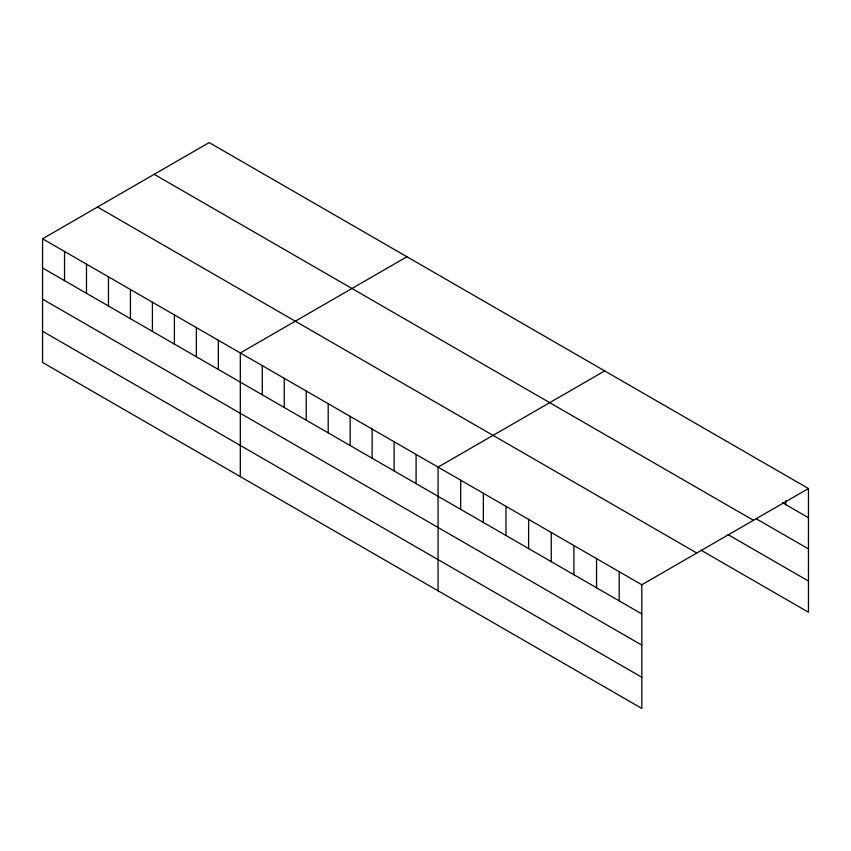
<?xml version="1.0" encoding="UTF-8"?>
<svg xmlns="http://www.w3.org/2000/svg" width="851" height="851" viewBox="0 0 851 851"><rect width="100%" height="100%" fill="white"/><g stroke="black" fill="none" stroke-linecap="round" stroke-linejoin="round"><path stroke-width="1.28" d="M42.55 238.78L641.814 584.765L641.814 708.426L42.55 362.452L42.55 238.78L209.186 142.574L808.45 488.548L808.45 612.22L700.916 550.14M406.948 256.747L240.312 352.952L240.312 476.624M604.699 370.919L438.063 467.125L438.063 590.796M641.814 584.765L808.45 488.548M782.42 502.696L808.45 517.727M756.379 518.844L808.45 548.906M154.201 174.317L753.465 520.301M728.084 534.641L808.45 581.042M97.535 207.027L696.799 553.012M42.55 267.948L641.814 613.933M42.55 299.137L641.814 645.111M42.55 331.262L641.814 677.247M785.813 500.675L785.813 504.654M619.177 571.691L619.177 600.859M596.54 558.618L596.54 587.786M573.893 545.544L573.893 574.723M551.257 532.481L551.257 561.649M528.62 519.408L528.62 548.576M505.983 506.334L505.983 535.513M483.347 493.272L483.347 522.44M460.699 480.198L460.699 509.366M416.086 454.445L416.086 483.613M394.119 441.754L394.119 470.922M372.142 429.064L372.142 458.242M350.176 416.384L350.176 445.552M328.199 403.693L328.199 432.872M306.222 391.013L306.222 420.181M284.255 378.323L284.255 407.491M262.278 365.643L262.278 394.811M218.335 340.262L218.335 369.44M196.358 327.582L196.358 356.75M174.391 314.891L174.391 344.07M152.414 302.211L152.414 331.379M130.437 289.521L130.437 318.689M108.471 276.841L108.471 306.009M86.494 264.15L86.494 293.318M64.527 251.46L64.527 280.639"/></g></svg>
